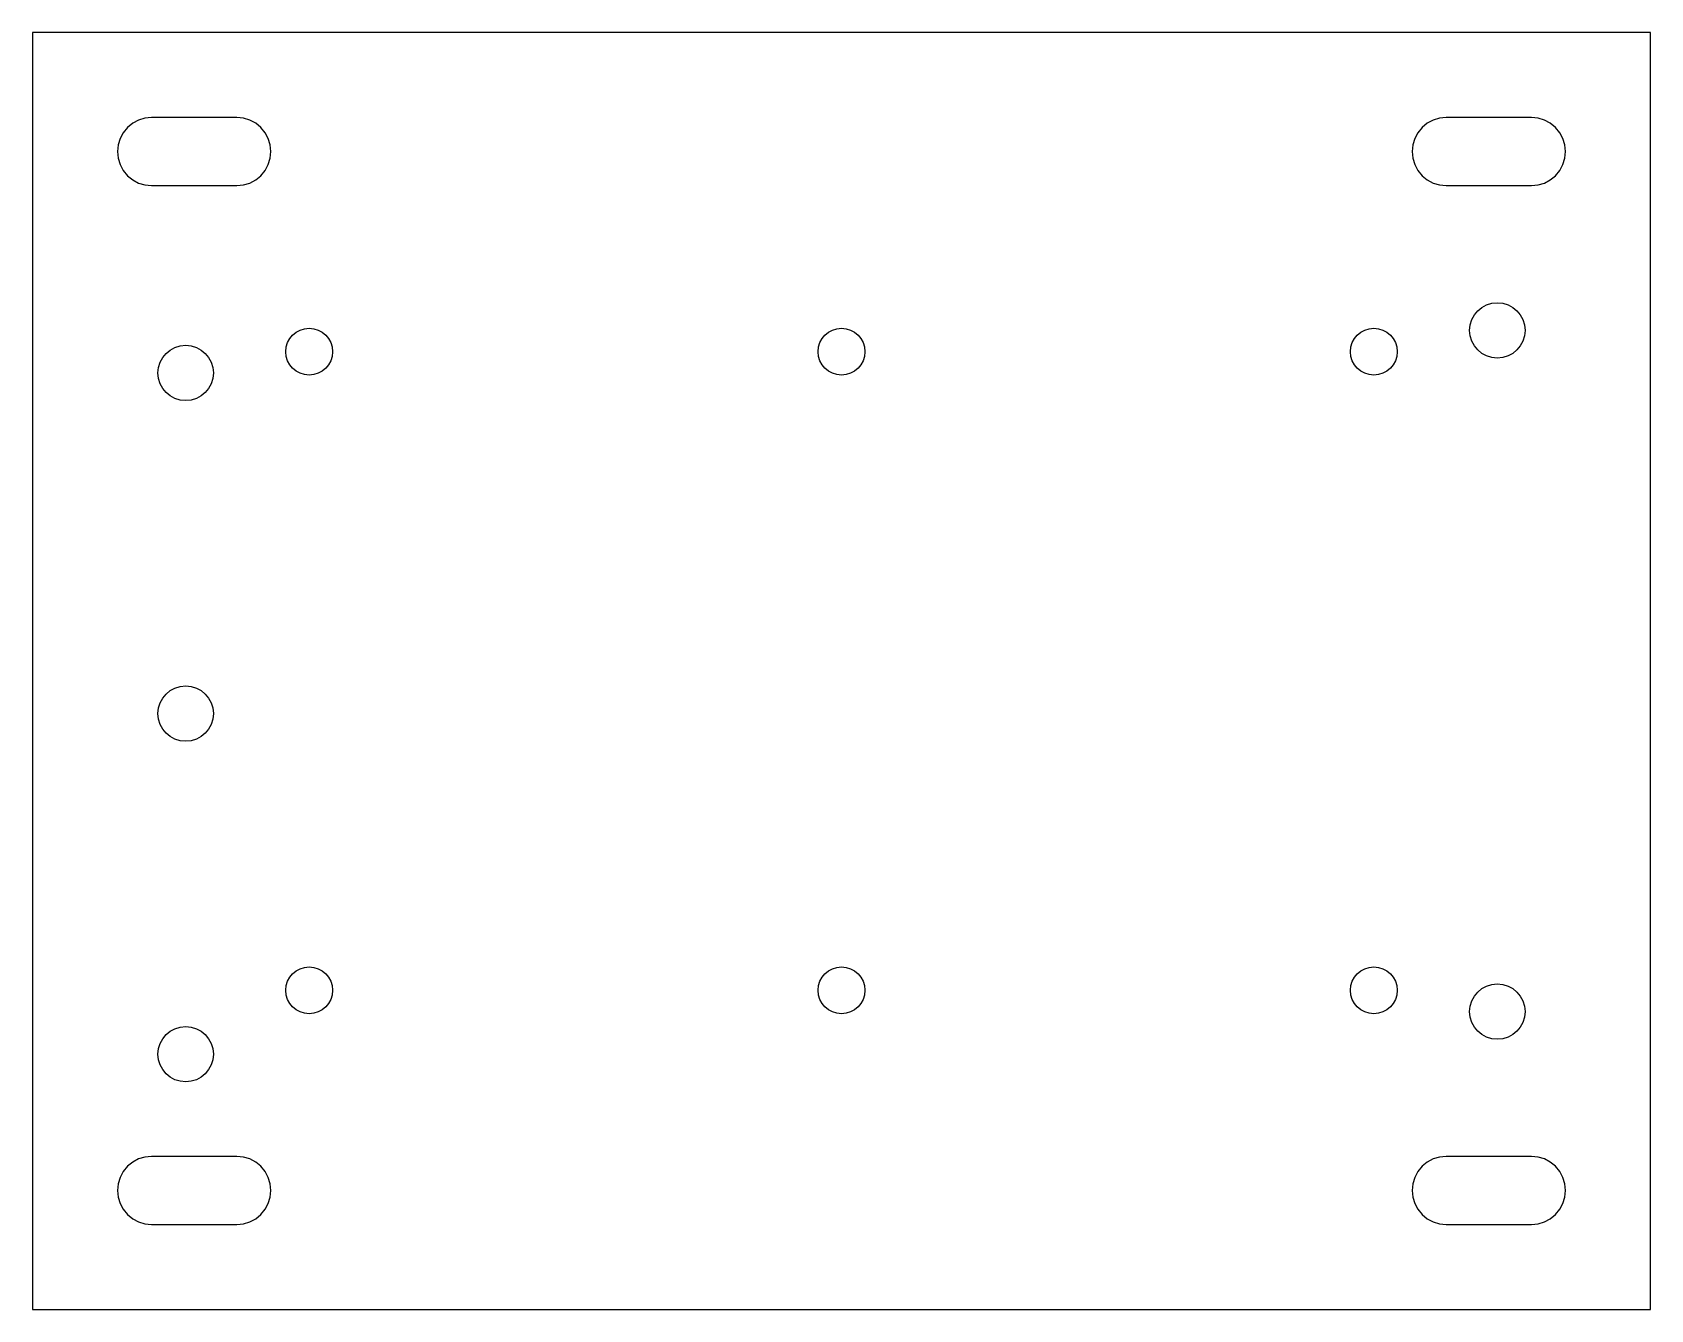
# Model space of a CAD drawing. Header units: millimetres. Extents: x 0 to 190, y 0 to 150.
import ezdxf

# ---------------------------------------------------------------- set-up
doc = ezdxf.new("R2010")
doc.units = ezdxf.units.MM

msp = doc.modelspace()

# ---------------------------------------------------------------- linework, layer by layer
at = {"layer": 'CUT'}
for p, q in [((190, 150), (0, 150)), ((0, 150), (0, 0)), ((190, 0), (190, 150)), ((11.17, 138.83), (10.67, 138.22)), ((11.78, 139.33), (11.17, 138.83)), ((12.47, 139.7), (11.78, 139.33)), ((13.22, 139.92), (12.47, 139.7)), ((14, 140), (13.22, 139.92)), ((24, 140), (14, 140)), ((24.78, 139.92), (24, 140)), ((25.53, 139.7), (24.78, 139.92)), ((26.22, 139.33), (25.53, 139.7)), ((26.83, 138.83), (26.22, 139.33)), ((27.33, 138.22), (26.83, 138.83)), ((163.17, 138.83), (162.67, 138.22)), ((163.78, 139.33), (163.17, 138.83)), ((164.47, 139.7), (163.78, 139.33)), ((165.22, 139.92), (164.47, 139.7)), ((166, 140), (165.22, 139.92)), ((176, 140), (166, 140)), ((176.78, 139.92), (176, 140)), ((177.53, 139.7), (176.78, 139.92)), ((178.22, 139.33), (177.53, 139.7)), ((178.83, 138.83), (178.22, 139.33)), ((179.33, 138.22), (178.83, 138.83)), ((10.3, 137.53), (10.08, 136.78)), ((10.67, 138.22), (10.3, 137.53)), ((27.7, 137.53), (27.33, 138.22)), ((27.92, 136.78), (27.7, 137.53)), ((162.3, 137.53), (162.08, 136.78)), ((162.67, 138.22), (162.3, 137.53)), ((179.7, 137.53), (179.33, 138.22)), ((179.92, 136.78), (179.7, 137.53)), ((10.08, 136.78), (10, 136)), ((10, 136), (10.08, 135.22)), ((10, 136), (10, 136)), ((10.08, 135.22), (10.3, 134.47)), ((27.7, 134.47), (27.92, 135.22)), ((28, 136), (27.92, 136.78)), ((27.92, 135.22), (28, 136)), ((28, 136), (28, 136)), ((162.08, 136.78), (162, 136)), ((162, 136), (162.08, 135.22)), ((162, 136), (162, 136)), ((162.08, 135.22), (162.3, 134.47)), ((179.7, 134.47), (179.92, 135.22)), ((180, 136), (179.92, 136.78)), ((179.92, 135.22), (180, 136)), ((180, 136), (180, 136)), ((10.3, 134.47), (10.67, 133.78)), ((10.67, 133.78), (11.17, 133.17)), ((11.17, 133.17), (11.78, 132.67)), ((26.22, 132.67), (26.83, 133.17)), ((26.83, 133.17), (27.33, 133.78)), ((27.33, 133.78), (27.7, 134.47)), ((162.3, 134.47), (162.67, 133.78)), ((162.67, 133.78), (163.17, 133.17)), ((163.17, 133.17), (163.78, 132.67)), ((178.22, 132.67), (178.83, 133.17)), ((178.83, 133.17), (179.33, 133.78)), ((179.33, 133.78), (179.7, 134.47)), ((11.78, 132.67), (12.47, 132.3)), ((12.47, 132.3), (13.22, 132.08)), ((13.22, 132.08), (14, 132)), ((14, 132), (24, 132)), ((24, 132), (24.78, 132.08)), ((24.78, 132.08), (25.53, 132.3)), ((25.53, 132.3), (26.22, 132.67)), ((163.78, 132.67), (164.47, 132.3)), ((164.47, 132.3), (165.22, 132.08)), ((165.22, 132.08), (166, 132)), ((166, 132), (176, 132)), ((176, 132), (176.78, 132.08)), ((176.78, 132.08), (177.53, 132.3)), ((177.53, 132.3), (178.22, 132.67)), ((11.78, 17.33), (11.17, 16.83)), ((12.47, 17.7), (11.78, 17.33)), ((13.22, 17.92), (12.47, 17.7)), ((14, 18), (13.22, 17.92)), ((24, 18), (14, 18)), ((24.78, 17.92), (24, 18)), ((25.53, 17.7), (24.78, 17.92)), ((26.22, 17.33), (25.53, 17.7)), ((26.83, 16.83), (26.22, 17.33)), ((163.78, 17.33), (163.17, 16.83)), ((164.47, 17.7), (163.78, 17.33)), ((165.22, 17.92), (164.47, 17.7)), ((166, 18), (165.22, 17.92)), ((176, 18), (166, 18)), ((176.78, 17.92), (176, 18)), ((177.53, 17.7), (176.78, 17.92)), ((178.22, 17.33), (177.53, 17.7)), ((178.83, 16.83), (178.22, 17.33)), ((10.3, 15.53), (10.08, 14.78)), ((10.67, 16.22), (10.3, 15.53)), ((11.17, 16.83), (10.67, 16.22)), ((27.33, 16.22), (26.83, 16.83)), ((27.7, 15.53), (27.33, 16.22)), ((27.92, 14.78), (27.7, 15.53)), ((162.3, 15.53), (162.08, 14.78)), ((162.67, 16.22), (162.3, 15.53)), ((163.17, 16.83), (162.67, 16.22)), ((179.33, 16.22), (178.83, 16.83)), ((179.7, 15.53), (179.33, 16.22)), ((179.92, 14.78), (179.7, 15.53)), ((10.08, 14.78), (10, 14)), ((10, 14), (10.08, 13.22)), ((10, 14), (10, 14)), ((28, 14), (27.92, 14.78)), ((27.92, 13.22), (28, 14)), ((28, 14), (28, 14)), ((162.08, 14.78), (162, 14)), ((162, 14), (162.08, 13.22)), ((162, 14), (162, 14)), ((180, 14), (179.92, 14.78)), ((179.92, 13.22), (180, 14)), ((180, 14), (180, 14)), ((10.08, 13.22), (10.3, 12.47)), ((10.3, 12.47), (10.67, 11.78)), ((10.67, 11.78), (11.17, 11.17)), ((26.83, 11.17), (27.33, 11.78)), ((27.33, 11.78), (27.7, 12.47)), ((27.7, 12.47), (27.92, 13.22)), ((162.08, 13.22), (162.3, 12.47)), ((162.3, 12.47), (162.67, 11.78)), ((162.67, 11.78), (163.17, 11.17)), ((178.83, 11.17), (179.33, 11.78)), ((179.33, 11.78), (179.7, 12.47)), ((179.7, 12.47), (179.92, 13.22)), ((11.17, 11.17), (11.78, 10.67)), ((11.78, 10.67), (12.47, 10.3)), ((12.47, 10.3), (13.22, 10.08)), ((13.22, 10.08), (14, 10)), ((14, 10), (24, 10)), ((24, 10), (24.78, 10.08)), ((24.78, 10.08), (25.53, 10.3)), ((25.53, 10.3), (26.22, 10.67)), ((26.22, 10.67), (26.83, 11.17)), ((163.17, 11.17), (163.78, 10.67)), ((163.78, 10.67), (164.47, 10.3)), ((164.47, 10.3), (165.22, 10.08)), ((165.22, 10.08), (166, 10)), ((166, 10), (176, 10)), ((176, 10), (176.78, 10.08)), ((176.78, 10.08), (177.53, 10.3)), ((177.53, 10.3), (178.22, 10.67)), ((178.22, 10.67), (178.83, 11.17)), ((0, 0), (190, 0))]:
    msp.add_line(p, q, dxfattribs=at)
for centre, radius in [((172, 115), 3.25), ((32.5, 112.5), 2.75), ((95, 112.5), 2.75), ((157.5, 112.5), 2.75), ((18, 110), 3.25), ((18, 70), 3.25), ((32.5, 37.5), 2.75), ((95, 37.5), 2.75), ((157.5, 37.5), 2.75), ((172, 35), 3.25), ((18, 30), 3.25)]:
    msp.add_circle(centre, radius, dxfattribs=at)

doc.saveas('drawing.dxf')
